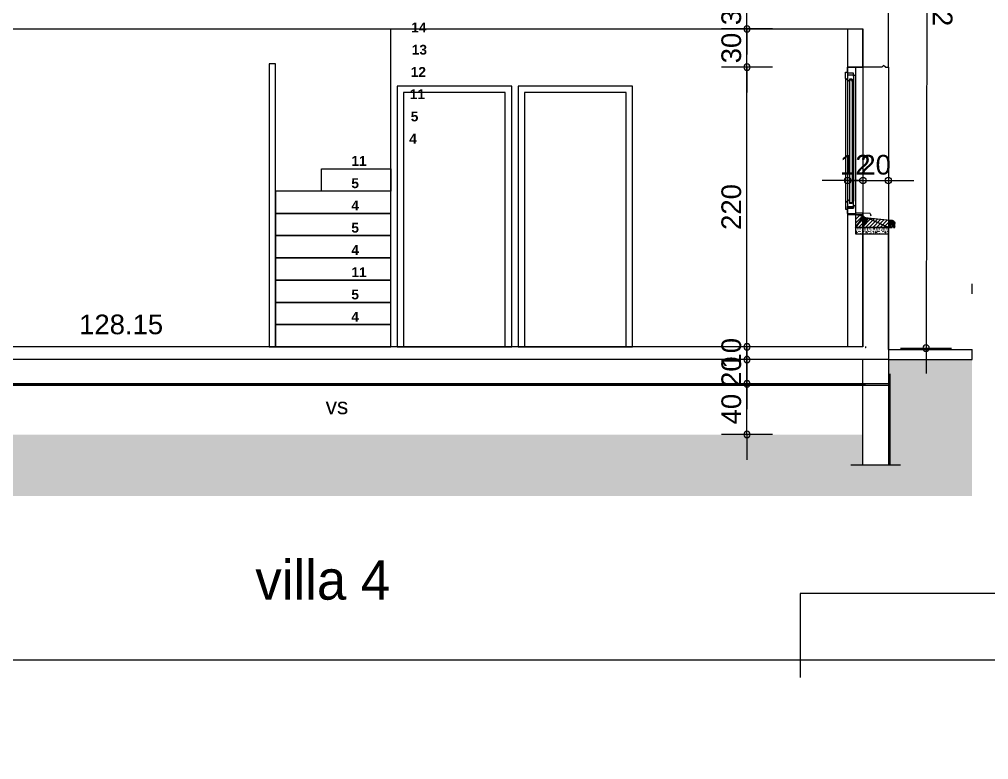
# Model space of a CAD drawing. Header units: metres. Extents: x 1.8 to 61.8, y -55.6 to -11.3.
# Drawn here: x 34.32 to 41.94, y -39.62 to -33.8 of the extents above; entities that cross this region are included whole.
import ezdxf
from ezdxf.enums import TextEntityAlignment as Align
from ezdxf.lldxf.tags import DXFTag

# ---------------------------------------------------------------- set-up
doc = ezdxf.new("R2010")
doc.units = ezdxf.units.M
doc.header["$MEASUREMENT"] = 0
for name, color, linetype in [('Calque commun', 7, 'Continuous'), ('Cotations', 7, 'Continuous'), ('Textes', 7, 'Continuous')]:
    doc.layers.add(name, color=color, linetype=linetype)
doc.styles.add('Arial11', font='arial.ttf', dxfattribs={"height": 0.154626})
doc.styles.add('Arial12', font='arial.ttf', dxfattribs={"height": 0.127566})
doc.styles.add('Arial13', font='arialbd.ttf', dxfattribs={"height": 0.077267})
doc.styles.add('Arial14', font='arial.ttf', dxfattribs={"height": 0.154626})
doc.styles.add('Century Gothic', font='GOTHIC.TTF', dxfattribs={"height": 0.310302})
tags = doc.linetypes.add('HIDDEN', pattern=[0.375, 0.25, -0.125]).pattern_tags.tags
tags[6:7] = [DXFTag(74, 4), DXFTag(75, 0), DXFTag(340, '0'), DXFTag(46, 1.0), DXFTag(50, 0.0), DXFTag(44, 0.0), DXFTag(45, 0.0)]
tags[4:5] = [DXFTag(74, 4), DXFTag(75, 0), DXFTag(340, '0'), DXFTag(46, 1.0), DXFTag(50, 0.0), DXFTag(44, 0.0), DXFTag(45, 0.0)]
tags = doc.linetypes.add('HIDDENX2', pattern=[0.75, 0.5, -0.25]).pattern_tags.tags
tags[6:7] = [DXFTag(74, 4), DXFTag(75, 0), DXFTag(340, '0'), DXFTag(46, 1.0), DXFTag(50, 0.0), DXFTag(44, 0.0), DXFTag(45, 0.0)]
tags[4:5] = [DXFTag(74, 4), DXFTag(75, 0), DXFTag(340, '0'), DXFTag(46, 1.0), DXFTag(50, 0.0), DXFTag(44, 0.0), DXFTag(45, 0.0)]

# ---------------------------------------------------------------- blocks, each defined once
blk = doc.blocks.new('CARTDCE')
at = {"layer": 'Calque commun', "color": 9, "linetype": 'Continuous', "lineweight": 9}
for p, q in [((20.202, 28.93), (-21.798, 28.93)), ((-21.798, 28.93), (-21.798, 27.609))]:
    blk.add_line(p, q, dxfattribs=at)
blk = doc.blocks.new('new121')
at = {"layer": 'Cotations', "color": 14, "linetype": 'Continuous', "lineweight": 9}
blk.add_arc((0, 0), 0.5, 0, 359.9994, dxfattribs=at)
blk = doc.blocks.new('new122')
at = {"layer": 'Cotations', "color": 14, "linetype": 'Continuous', "lineweight": 9}
blk.add_arc((0, 0), 0.5, 0, 359.9994, dxfattribs=at)
blk = doc.blocks.new('DimLine57553')
at = {"layer": 'Cotations', "color": 14, "linetype": 'Continuous', "lineweight": 9}
for p, q in [((40.0393, -33.5783), (40.0393, -33.3783)), ((40.2393, -33.5783), (39.8393, -33.5783)), ((40.0393, -33.8783), (40.0393, -33.5783)), ((40.2393, -33.8783), (39.8393, -33.8783)), ((40.0393, -33.8783), (40.0393, -34.0783))]:
    blk.add_line(p, q, dxfattribs=at)
at = {"layer": 'Cotations', "color": 14, "linetype": 'Continuous', "lineweight": 9, "xscale": 0.05000000074505806, "yscale": 0.05000000074505806, "zscale": 0.05000000074505806}
for name, p, rotation in [('new122', (40.0393, -33.5783), -90.00000000000001), ('new121', (40.0393, -33.8783), 90)]:
    blk.add_blockref(name, p, dxfattribs=dict(at, rotation=rotation))
at = {"layer": 'Cotations', "color": 7, "linetype": 'Continuous', "lineweight": 9, "style": 'Arial11'}
blk.add_text('30', height=0.15463, rotation=90, dxfattribs=at).set_placement((40.0392, -33.7283), align=Align.BOTTOM_CENTER)
blk = doc.blocks.new('new133')
at = {"layer": 'Cotations', "color": 14, "linetype": 'Continuous', "lineweight": 9}
blk.add_arc((0, 0), 0.5, 0, 359.9994, dxfattribs=at)
blk = doc.blocks.new('new134')
at = {"layer": 'Cotations', "color": 14, "linetype": 'Continuous', "lineweight": 9}
blk.add_arc((0, 0), 0.5, 0, 359.9994, dxfattribs=at)
blk = doc.blocks.new('DimLine57592')
at = {"layer": 'Cotations', "color": 14, "linetype": 'Continuous', "lineweight": 9}
for p, q in [((40.0393, -33.8783), (40.0393, -33.6783)), ((40.2393, -33.8783), (39.8393, -33.8783)), ((40.0393, -34.1783), (40.0393, -33.8783)), ((40.2393, -34.1783), (39.8393, -34.1783)), ((40.0393, -34.1783), (40.0393, -34.3783))]:
    blk.add_line(p, q, dxfattribs=at)
at = {"layer": 'Cotations', "color": 14, "linetype": 'Continuous', "lineweight": 9, "xscale": 0.05000000074505806, "yscale": 0.05000000074505806, "zscale": 0.05000000074505806}
for name, p, rotation in [('new134', (40.0393, -33.8783), -90.00000000000001), ('new133', (40.0393, -34.1783), 90)]:
    blk.add_blockref(name, p, dxfattribs=dict(at, rotation=rotation))
at = {"layer": 'Cotations', "color": 7, "linetype": 'Continuous', "lineweight": 9, "style": 'Arial11'}
blk.add_text('30', height=0.15463, rotation=90, dxfattribs=at).set_placement((40.0392, -34.0283), align=Align.BOTTOM_CENTER)
blk = doc.blocks.new('new143')
at = {"layer": 'Cotations', "color": 14, "linetype": 'Continuous', "lineweight": 9}
blk.add_arc((0, 0), 0.5, 0, 359.9994, dxfattribs=at)
blk = doc.blocks.new('new144')
at = {"layer": 'Cotations', "color": 14, "linetype": 'Continuous', "lineweight": 9}
blk.add_arc((0, 0), 0.5, 0, 359.9994, dxfattribs=at)
blk = doc.blocks.new('DimLine57699')
at = {"layer": 'Cotations', "color": 14, "linetype": 'Continuous', "lineweight": 9}
for p, q in [((40.8314, -34.8698), (40.8314, -35.2698)), ((40.9514, -34.8698), (40.9514, -35.2698)), ((40.8314, -35.0698), (40.6314, -35.0698)), ((40.8314, -35.0698), (40.9514, -35.0698)), ((40.9514, -35.0698), (41.1514, -35.0698))]:
    blk.add_line(p, q, dxfattribs=at)
at = {"layer": 'Cotations', "color": 14, "linetype": 'Continuous', "lineweight": 9, "extrusion": (0, 0, -1), "xscale": 0.05000000074505806, "yscale": 0.05000000074505806, "zscale": 0.05000000074505806, "rotation": 180}
blk.add_blockref('new143', (-40.8314, -35.0698), dxfattribs=at)
at = {"layer": 'Cotations', "color": 14, "linetype": 'Continuous', "lineweight": 9, "extrusion": (0, 0, -1), "xscale": 0.05000000074505806, "yscale": 0.05000000074505806, "zscale": 0.05000000074505806}
blk.add_blockref('new144', (-40.9514, -35.0698), dxfattribs=at)
at = {"layer": 'Cotations', "color": 7, "linetype": 'Continuous', "lineweight": 9, "style": 'Arial11'}
blk.add_text('12', height=0.15463, dxfattribs=at).set_placement((40.8914, -35.0697), align=Align.BOTTOM_CENTER)
blk = doc.blocks.new('new145')
at = {"layer": 'Cotations', "color": 14, "linetype": 'Continuous', "lineweight": 9}
blk.add_arc((0, 0), 0.5, 0, 359.9994, dxfattribs=at)
blk = doc.blocks.new('new146')
at = {"layer": 'Cotations', "color": 14, "linetype": 'Continuous', "lineweight": 9}
blk.add_arc((0, 0), 0.5, 0, 359.9994, dxfattribs=at)
blk = doc.blocks.new('DimLine57705')
at = {"layer": 'Cotations', "color": 14, "linetype": 'Continuous', "lineweight": 9}
for p, q in [((40.9514, -34.8698), (40.9514, -35.2698)), ((41.1514, -34.8698), (41.1514, -35.2698)), ((40.9514, -35.0698), (40.7514, -35.0698)), ((40.9514, -35.0698), (41.1514, -35.0698)), ((41.1514, -35.0698), (41.3514, -35.0698))]:
    blk.add_line(p, q, dxfattribs=at)
at = {"layer": 'Cotations', "color": 14, "linetype": 'Continuous', "lineweight": 9, "extrusion": (0, 0, -1), "xscale": 0.05000000074505806, "yscale": 0.05000000074505806, "zscale": 0.05000000074505806, "rotation": 180}
blk.add_blockref('new145', (-40.9514, -35.0698), dxfattribs=at)
at = {"layer": 'Cotations', "color": 14, "linetype": 'Continuous', "lineweight": 9, "extrusion": (0, 0, -1), "xscale": 0.05000000074505806, "yscale": 0.05000000074505806, "zscale": 0.05000000074505806}
blk.add_blockref('new146', (-41.1514, -35.0698), dxfattribs=at)
at = {"layer": 'Cotations', "color": 7, "linetype": 'Continuous', "lineweight": 9, "style": 'Arial11'}
blk.add_text('20', height=0.15463, dxfattribs=at).set_placement((41.0514, -35.0697), align=Align.BOTTOM_CENTER)
blk = doc.blocks.new('new147')
at = {"layer": 'Cotations', "color": 14, "linetype": 'Continuous', "lineweight": 9}
blk.add_arc((0, 0), 0.5, 0, 359.9994, dxfattribs=at)
blk = doc.blocks.new('new148')
at = {"layer": 'Cotations', "color": 14, "linetype": 'Continuous', "lineweight": 9}
blk.add_arc((0, 0), 0.5, 0, 359.9994, dxfattribs=at)
blk = doc.blocks.new('DimLine57719')
at = {"layer": 'Cotations', "color": 14, "linetype": 'Continuous', "lineweight": 9}
for p, q in [((40.0393, -36.3783), (40.0393, -36.1783)), ((40.2393, -36.3783), (39.8393, -36.3783)), ((40.0393, -36.4783), (40.0393, -36.3783)), ((40.2393, -36.4783), (39.8393, -36.4783)), ((40.0393, -36.4783), (40.0393, -36.6783))]:
    blk.add_line(p, q, dxfattribs=at)
at = {"layer": 'Cotations', "color": 14, "linetype": 'Continuous', "lineweight": 9, "xscale": 0.05000000074505806, "yscale": 0.05000000074505806, "zscale": 0.05000000074505806}
for name, p, rotation in [('new148', (40.0393, -36.3783), -90.00000000000001), ('new147', (40.0393, -36.4783), 90)]:
    blk.add_blockref(name, p, dxfattribs=dict(at, rotation=rotation))
at = {"layer": 'Cotations', "color": 7, "linetype": 'Continuous', "lineweight": 9, "style": 'Arial11'}
blk.add_text('10', height=0.15463, rotation=90, dxfattribs=at).set_placement((40.0392, -36.4283), align=Align.BOTTOM_CENTER)
blk = doc.blocks.new('new149')
at = {"layer": 'Cotations', "color": 14, "linetype": 'Continuous', "lineweight": 9}
blk.add_arc((0, 0), 0.5, 0, 359.9994, dxfattribs=at)
blk = doc.blocks.new('new150')
at = {"layer": 'Cotations', "color": 14, "linetype": 'Continuous', "lineweight": 9}
blk.add_arc((0, 0), 0.5, 0, 359.9994, dxfattribs=at)
blk = doc.blocks.new('DimLine57725')
at = {"layer": 'Cotations', "color": 14, "linetype": 'Continuous', "lineweight": 9}
for p, q in [((40.0393, -36.4783), (40.0393, -36.2783)), ((40.2393, -36.4783), (39.8393, -36.4783)), ((40.0393, -36.6683), (40.0393, -36.4783)), ((40.2393, -36.6683), (39.8393, -36.6683)), ((40.0393, -36.6683), (40.0393, -36.8683))]:
    blk.add_line(p, q, dxfattribs=at)
at = {"layer": 'Cotations', "color": 14, "linetype": 'Continuous', "lineweight": 9, "xscale": 0.05000000074505806, "yscale": 0.05000000074505806, "zscale": 0.05000000074505806}
for name, p, rotation in [('new150', (40.0393, -36.4783), -90.00000000000001), ('new149', (40.0393, -36.6683), 90)]:
    blk.add_blockref(name, p, dxfattribs=dict(at, rotation=rotation))
at = {"layer": 'Cotations', "color": 7, "linetype": 'Continuous', "lineweight": 9, "style": 'Arial11'}
blk.add_text('20', height=0.15463, rotation=90, dxfattribs=at).set_placement((40.0392, -36.5733), align=Align.BOTTOM_CENTER)
blk = doc.blocks.new('new151')
at = {"layer": 'Cotations', "color": 14, "linetype": 'Continuous', "lineweight": 9}
blk.add_arc((0, 0), 0.5, 0, 359.9994, dxfattribs=at)
blk = doc.blocks.new('new152')
at = {"layer": 'Cotations', "color": 14, "linetype": 'Continuous', "lineweight": 9}
blk.add_arc((0, 0), 0.5, 0, 359.9994, dxfattribs=at)
blk = doc.blocks.new('DimLine57731')
at = {"layer": 'Cotations', "color": 14, "linetype": 'Continuous', "lineweight": 9}
for p, q in [((40.0393, -36.6683), (40.0393, -36.4683)), ((40.2393, -36.6683), (39.8393, -36.6683)), ((40.0393, -37.0671), (40.0393, -36.6683)), ((40.2393, -37.0671), (39.8393, -37.0671)), ((40.0393, -37.0671), (40.0393, -37.2671))]:
    blk.add_line(p, q, dxfattribs=at)
at = {"layer": 'Cotations', "color": 14, "linetype": 'Continuous', "lineweight": 9, "xscale": 0.05000000074505806, "yscale": 0.05000000074505806, "zscale": 0.05000000074505806}
for name, p, rotation in [('new152', (40.0393, -36.6683), -90.00000000000001), ('new151', (40.0393, -37.0671), 90)]:
    blk.add_blockref(name, p, dxfattribs=dict(at, rotation=rotation))
at = {"layer": 'Cotations', "color": 7, "linetype": 'Continuous', "lineweight": 9, "style": 'Arial11'}
blk.add_text('40', height=0.15463, rotation=90, dxfattribs=at).set_placement((40.0392, -36.8677), align=Align.BOTTOM_CENTER)
blk = doc.blocks.new('new153')
at = {"layer": 'Cotations', "color": 14, "linetype": 'Continuous', "lineweight": 9}
blk.add_arc((0, 0), 0.5, 0, 359.9994, dxfattribs=at)
blk = doc.blocks.new('new154')
at = {"layer": 'Cotations', "color": 14, "linetype": 'Continuous', "lineweight": 9}
blk.add_arc((0, 0), 0.5, 0, 359.9994, dxfattribs=at)
blk = doc.blocks.new('DimLine57744')
at = {"layer": 'Cotations', "color": 14, "linetype": 'Continuous', "lineweight": 9}
for p, q in [((40.0393, -36.3783), (40.0393, -36.1783)), ((40.2393, -36.3783), (39.8393, -36.3783)), ((40.0393, -36.4783), (40.0393, -36.3783)), ((40.2393, -36.4783), (39.8393, -36.4783)), ((40.0393, -36.4783), (40.0393, -36.6783))]:
    blk.add_line(p, q, dxfattribs=at)
at = {"layer": 'Cotations', "color": 14, "linetype": 'Continuous', "lineweight": 9, "xscale": 0.05000000074505806, "yscale": 0.05000000074505806, "zscale": 0.05000000074505806}
for name, p, rotation in [('new154', (40.0393, -36.3783), -90.00000000000001), ('new153', (40.0393, -36.4783), 90)]:
    blk.add_blockref(name, p, dxfattribs=dict(at, rotation=rotation))
at = {"layer": 'Cotations', "color": 7, "linetype": 'Continuous', "lineweight": 9, "style": 'Arial11'}
blk.add_text('10', height=0.15463, rotation=90, dxfattribs=at).set_placement((40.0392, -36.4283), align=Align.BOTTOM_CENTER)
blk = doc.blocks.new('new155')
at = {"layer": 'Cotations', "color": 14, "linetype": 'Continuous', "lineweight": 9}
blk.add_arc((0, 0), 0.5, 0, 359.9994, dxfattribs=at)
blk = doc.blocks.new('new156')
at = {"layer": 'Cotations', "color": 14, "linetype": 'Continuous', "lineweight": 9}
blk.add_arc((0, 0), 0.5, 0, 359.9994, dxfattribs=at)
blk = doc.blocks.new('DimLine57750')
at = {"layer": 'Cotations', "color": 14, "linetype": 'Continuous', "lineweight": 9}
for p, q in [((40.0393, -36.3783), (40.0393, -36.1783)), ((40.2393, -36.3783), (39.8393, -36.3783)), ((40.0393, -36.4783), (40.0393, -36.3783)), ((40.2393, -36.4783), (39.8393, -36.4783)), ((40.0393, -36.4783), (40.0393, -36.6783))]:
    blk.add_line(p, q, dxfattribs=at)
at = {"layer": 'Cotations', "color": 14, "linetype": 'Continuous', "lineweight": 9, "xscale": 0.05000000074505806, "yscale": 0.05000000074505806, "zscale": 0.05000000074505806}
for name, p, rotation in [('new156', (40.0393, -36.3783), -90.00000000000001), ('new155', (40.0393, -36.4783), 90)]:
    blk.add_blockref(name, p, dxfattribs=dict(at, rotation=rotation))
at = {"layer": 'Cotations', "color": 7, "linetype": 'Continuous', "lineweight": 9, "style": 'Arial11'}
blk.add_text('10', height=0.15463, rotation=90, dxfattribs=at).set_placement((40.0392, -36.4283), align=Align.BOTTOM_CENTER)
blk = doc.blocks.new('new161')
at = {"layer": 'Cotations', "color": 14, "linetype": 'Continuous', "lineweight": 9}
blk.add_arc((0, 0), 0.5, 0, 359.9994, dxfattribs=at)
blk = doc.blocks.new('new162')
at = {"layer": 'Cotations', "color": 14, "linetype": 'Continuous', "lineweight": 9}
blk.add_arc((0, 0), 0.5, 0, 359.9994, dxfattribs=at)
blk = doc.blocks.new('DimLine57787')
at = {"layer": 'Cotations', "color": 14, "linetype": 'Continuous', "lineweight": 9}
for p, q in [((40.0393, -34.1783), (40.0393, -33.9783)), ((40.2393, -34.1783), (39.8393, -34.1783)), ((40.0393, -36.3783), (40.0393, -34.1783)), ((40.2393, -36.3783), (39.8393, -36.3783)), ((40.0393, -36.3783), (40.0393, -36.5783))]:
    blk.add_line(p, q, dxfattribs=at)
at = {"layer": 'Cotations', "color": 14, "linetype": 'Continuous', "lineweight": 9, "xscale": 0.05000000074505806, "yscale": 0.05000000074505806, "zscale": 0.05000000074505806}
for name, p, rotation in [('new162', (40.0393, -34.1783), -90.00000000000001), ('new161', (40.0393, -36.3783), 90)]:
    blk.add_blockref(name, p, dxfattribs=dict(at, rotation=rotation))
at = {"layer": 'Cotations', "color": 7, "linetype": 'Continuous', "lineweight": 9, "style": 'Arial11'}
blk.add_text('220', height=0.15463, rotation=90, dxfattribs=at).set_placement((40.0392, -35.2783), align=Align.BOTTOM_CENTER)
blk = doc.blocks.new('new175')
at = {"layer": 'Cotations', "color": 14, "linetype": 'Continuous', "lineweight": 9}
blk.add_arc((0, 0), 0.5, 0, 359.9994, dxfattribs=at)
blk = doc.blocks.new('new176')
at = {"layer": 'Cotations', "color": 14, "linetype": 'Continuous', "lineweight": 9}
blk.add_arc((0, 0), 0.5, 0, 359.9994, dxfattribs=at)
blk = doc.blocks.new('DimLine57855')
at = {"layer": 'Cotations', "color": 14, "linetype": 'Continuous', "lineweight": 9}
for p, q in [((41.4613, -30.9645), (41.4618, -30.7645)), ((41.2613, -30.9645), (41.6613, -30.9645)), ((41.4613, -30.9645), (41.4482, -36.3883)), ((41.2482, -36.3883), (41.6482, -36.3883)), ((41.4482, -36.3883), (41.4478, -36.5883))]:
    blk.add_line(p, q, dxfattribs=at)
at = {"layer": 'Cotations', "color": 14, "linetype": 'Continuous', "lineweight": 9, "xscale": 0.05000000145180782, "yscale": 0.05000000145180782, "zscale": 0.05000000074505806}
for name, p, rotation in [('new175', (41.4613, -30.9645), -90.13845825380338), ('new176', (41.4482, -36.3883), 89.86154174619664)]:
    blk.add_blockref(name, p, dxfattribs=dict(at, rotation=rotation))
at = {"layer": 'Cotations', "color": 7, "linetype": 'Continuous', "lineweight": 9, "style": 'Arial11'}
blk.add_text('542', height=0.15463, rotation=269.86154, dxfattribs=at).set_placement((41.4548, -33.6764), align=Align.BOTTOM_CENTER)
blk = doc.blocks.new('hatch23')
at = {"layer": 'Calque commun', "color": 7, "linetype": 'Continuous', "lineweight": 9}
for p, q in [((40.9032, -35.3383), (40.8929, -35.3486)), ((40.9314, -35.3383), (40.8929, -35.3769)), ((40.9515, -35.3466), (40.8929, -35.4052)), ((40.9659, -35.3605), (40.8929, -35.4335)), ((40.9875, -35.3671), (40.9163, -35.4383)), ((41.0135, -35.3694), (40.9446, -35.4383)), ((41.0392, -35.3719), (40.9729, -35.4383)), ((41.065, -35.3745), (41.0012, -35.4383)), ((41.0907, -35.3771), (41.0294, -35.4383)), ((41.1164, -35.3796), (41.0577, -35.4383)), ((41.1421, -35.3822), (41.086, -35.4383)), ((41.1679, -35.3847), (41.1143, -35.4383)), ((41.1918, -35.389), (41.1426, -35.4383)), ((41.2029, -35.4063), (41.1709, -35.4383)), ((41.2029, -35.4346), (41.1991, -35.4383))]:
    blk.add_line(p, q, dxfattribs=at)
at = {"layer": 'Calque commun', "color": 7, "linetype": 'Continuous', "lineweight": 18}
mesh = blk.add_polyface(dxfattribs=at)
corners = [(41.1664, -35.4383), (41.1822, -35.4327), (41.1833, -35.4318), (41.1915, -35.4327), (41.2029, -35.4383), (41.2029, -35.4054), (41.1847, -35.4311), (41.191, -35.3885), (41.1871, -35.3868), (41.2018, -35.4013), (41.1861, -35.4307), (41.2024, -35.4033), (41.1876, -35.4307), (41.1807, -35.4368), (41.1808, -35.4353), (41.1851, -35.3862), (41.1808, -35.3855), (41.201, -35.3993), (41.2, -35.3974), (41.189, -35.4311), (41.1904, -35.4318), (41.1923, -35.434), (41.1928, -35.4354), (40.8929, -35.3383), (40.8929, -35.4383), (40.9549, -35.3511), (40.9602, -35.3564), (40.9574, -35.3539), (40.9514, -35.4383), (41.1808, -35.4383), (40.9632, -35.3587), (41.1928, -35.3896), (40.9768, -35.3653), (40.9732, -35.3641), (40.9504, -35.3451), (40.9486, -35.3417), (41.1664, -35.3846), (41.183, -35.3857), (40.9841, -35.3669), (40.9804, -35.3662), (41.1945, -35.3909), (41.1976, -35.3939), (41.1961, -35.3923), (40.9471, -35.3383), (41.1814, -35.434), (41.193, -35.4368), (41.1928, -35.4383), (41.1514, -35.4383), (41.1989, -35.3956), (40.9664, -35.3608), (40.9917, -35.3672), (40.9879, -35.3672), (40.9697, -35.3626), (41.1891, -35.3875), (40.9525, -35.3482)]
mesh.append_faces([[corners[k] for k in face] for face in [(40, 41, 42)]], dxfattribs={"vtx0": -1, "color": 7})
mesh.append_faces([[corners[k] for k in face] for face in [(9, 10, 11), (3, 5, 20), (15, 6, 8), (0, 36, 47), (48, 10, 18), (47, 50, 28)]], dxfattribs={"vtx0": -1, "vtx1": -1, "color": 7})
mesh.append_faces([[corners[k] for k in face] for face in [(6, 7, 8), (15, 16, 6), (0, 2, 36), (9, 18, 10), (40, 10, 41)]], dxfattribs={"vtx0": -1, "vtx1": -1, "vtx2": -1, "color": 7})
mesh.append_faces([[corners[k] for k in face] for face in [(0, 1, 2), (3, 4, 5), (0, 13, 14), (16, 2, 6), (4, 21, 22), (31, 6, 10), (0, 44, 1), (0, 14, 44), (24, 27, 25), (47, 36, 50), (28, 52, 49), (23, 25, 54)]], dxfattribs={"vtx0": -1, "vtx2": -1, "color": 7})
mesh.append_faces([[corners[k] for k in face] for face in [(29, 13, 0)]], dxfattribs={"vtx1": -1, "color": 7})
mesh.append_faces([[corners[k] for k in face] for face in [(10, 12, 5), (19, 20, 5), (5, 11, 10), (23, 24, 25), (26, 27, 28), (30, 26, 28), (32, 33, 28), (34, 35, 23), (38, 39, 28), (16, 36, 2), (39, 32, 28), (49, 30, 28), (40, 31, 10), (50, 51, 28), (48, 41, 10), (24, 28, 27), (22, 45, 4), (31, 7, 6), (33, 52, 28), (3, 21, 4), (51, 38, 28), (12, 19, 5), (54, 34, 23)]], dxfattribs={"vtx1": -1, "vtx2": -1, "color": 7})
mesh.append_faces([[corners[k] for k in face] for face in [(9, 17, 18), (15, 37, 16), (35, 43, 23), (45, 46, 4), (7, 53, 8)]], dxfattribs={"vtx2": -1, "color": 7})
blk = doc.blocks.new('Block58757')
at = {"layer": 'Calque commun', "color": 7, "linetype": 'Continuous', "lineweight": 9}
for p, q in [((40.8938, -35.4492), (40.8929, -35.4492)), ((40.8947, -35.4508), (40.8938, -35.4492)), ((40.8938, -35.4524), (40.8947, -35.4508)), ((40.9016, -35.4414), (40.9022, -35.4408)), ((40.9022, -35.4421), (40.9016, -35.4414)), ((40.9022, -35.4408), (40.9029, -35.4414)), ((40.9029, -35.4414), (40.9022, -35.4421)), ((40.911, -35.4508), (40.9116, -35.4502)), ((40.9116, -35.4514), (40.911, -35.4508)), ((40.9116, -35.4502), (40.9122, -35.4508)), ((40.9122, -35.4508), (40.9116, -35.4514)), ((40.9204, -35.4414), (40.921, -35.4408)), ((40.921, -35.4421), (40.9204, -35.4414)), ((40.921, -35.4408), (40.9216, -35.4414)), ((40.9216, -35.4414), (40.921, -35.4421)), ((40.9297, -35.4508), (40.9304, -35.4502)), ((40.9304, -35.4514), (40.9297, -35.4508)), ((40.9304, -35.4502), (40.931, -35.4508)), ((40.931, -35.4508), (40.9304, -35.4514)), ((40.9391, -35.4414), (40.9397, -35.4408)), ((40.9397, -35.4421), (40.9391, -35.4414)), ((40.9397, -35.4408), (40.9404, -35.4414)), ((40.9404, -35.4414), (40.9397, -35.4421)), ((40.9472, -35.4414), (40.9482, -35.4398)), ((40.9482, -35.4431), (40.9472, -35.4414)), ((40.9482, -35.4398), (40.95, -35.4398)), ((40.95, -35.4431), (40.9482, -35.4431)), ((40.95, -35.4398), (40.951, -35.4414)), ((40.951, -35.4414), (40.95, -35.4431)), ((40.9579, -35.4508), (40.9585, -35.4502)), ((40.9585, -35.4514), (40.9579, -35.4508)), ((40.9585, -35.4502), (40.9591, -35.4508)), ((40.9591, -35.4508), (40.9585, -35.4514)), ((40.966, -35.4508), (40.9669, -35.4492)), ((40.9669, -35.4524), (40.966, -35.4508)), ((40.9669, -35.4492), (40.9679, -35.4492)), ((40.9688, -35.4492), (40.9679, -35.4492)), ((40.9697, -35.4508), (40.9688, -35.4492)), ((40.9688, -35.4524), (40.9697, -35.4508)), ((40.9766, -35.4414), (40.9772, -35.4408)), ((40.9772, -35.4421), (40.9766, -35.4414)), ((40.9772, -35.4408), (40.9779, -35.4414)), ((40.9779, -35.4414), (40.9772, -35.4421)), ((40.986, -35.4508), (40.9866, -35.4502)), ((40.9866, -35.4514), (40.986, -35.4508)), ((40.9866, -35.4502), (40.9872, -35.4508)), ((40.9872, -35.4508), (40.9866, -35.4514)), ((40.9954, -35.4414), (40.996, -35.4408)), ((40.996, -35.4421), (40.9954, -35.4414)), ((40.996, -35.4408), (40.9966, -35.4414)), ((40.9966, -35.4414), (40.996, -35.4421)), ((41.0047, -35.4508), (41.0054, -35.4502)), ((41.0054, -35.4514), (41.0047, -35.4508)), ((41.0054, -35.4502), (41.006, -35.4508)), ((41.006, -35.4508), (41.0054, -35.4514)), ((41.0141, -35.4414), (41.0147, -35.4408)), ((41.0147, -35.4421), (41.0141, -35.4414)), ((41.0147, -35.4408), (41.0154, -35.4414)), ((41.0154, -35.4414), (41.0147, -35.4421)), ((41.0222, -35.4414), (41.0232, -35.4398)), ((41.0232, -35.4431), (41.0222, -35.4414)), ((41.0232, -35.4398), (41.025, -35.4398)), ((41.025, -35.4431), (41.0232, -35.4431)), ((41.025, -35.4398), (41.026, -35.4414)), ((41.026, -35.4414), (41.025, -35.4431)), ((41.0329, -35.4508), (41.0335, -35.4502)), ((41.0335, -35.4514), (41.0329, -35.4508)), ((41.0335, -35.4502), (41.0341, -35.4508)), ((41.0341, -35.4508), (41.0335, -35.4514)), ((41.041, -35.4508), (41.0419, -35.4492)), ((41.0419, -35.4524), (41.041, -35.4508)), ((41.0419, -35.4492), (41.0429, -35.4492)), ((41.0438, -35.4492), (41.0429, -35.4492)), ((41.0447, -35.4508), (41.0438, -35.4492)), ((41.0438, -35.4524), (41.0447, -35.4508)), ((41.0516, -35.4414), (41.0522, -35.4408)), ((41.0522, -35.4421), (41.0516, -35.4414)), ((41.0522, -35.4408), (41.0529, -35.4414)), ((41.0529, -35.4414), (41.0522, -35.4421)), ((41.061, -35.4508), (41.0616, -35.4502)), ((41.0616, -35.4514), (41.061, -35.4508)), ((41.0616, -35.4502), (41.0622, -35.4508)), ((41.0622, -35.4508), (41.0616, -35.4514)), ((41.0704, -35.4414), (41.071, -35.4408)), ((41.071, -35.4421), (41.0704, -35.4414)), ((41.071, -35.4408), (41.0716, -35.4414)), ((41.0716, -35.4414), (41.071, -35.4421)), ((41.0797, -35.4508), (41.0804, -35.4502)), ((41.0804, -35.4514), (41.0797, -35.4508)), ((41.0804, -35.4502), (41.081, -35.4508)), ((41.081, -35.4508), (41.0804, -35.4514)), ((41.0891, -35.4414), (41.0897, -35.4408)), ((41.0897, -35.4421), (41.0891, -35.4414)), ((41.0897, -35.4408), (41.0904, -35.4414)), ((41.0904, -35.4414), (41.0897, -35.4421)), ((41.0972, -35.4414), (41.0982, -35.4398)), ((41.0982, -35.4431), (41.0972, -35.4414)), ((41.0982, -35.4398), (41.1, -35.4398)), ((41.1, -35.4431), (41.0982, -35.4431)), ((41.1, -35.4398), (41.101, -35.4414)), ((41.101, -35.4414), (41.1, -35.4431)), ((41.1079, -35.4508), (41.1085, -35.4502)), ((41.1085, -35.4514), (41.1079, -35.4508)), ((41.1085, -35.4502), (41.1091, -35.4508)), ((41.1091, -35.4508), (41.1085, -35.4514)), ((41.116, -35.4508), (41.1169, -35.4492)), ((41.1169, -35.4524), (41.116, -35.4508)), ((41.1169, -35.4492), (41.1179, -35.4492)), ((41.1188, -35.4492), (41.1179, -35.4492)), ((41.1197, -35.4508), (41.1188, -35.4492)), ((41.1188, -35.4524), (41.1197, -35.4508)), ((41.1266, -35.4414), (41.1272, -35.4408)), ((41.1272, -35.4421), (41.1266, -35.4414)), ((41.1272, -35.4408), (41.1279, -35.4414)), ((41.1279, -35.4414), (41.1272, -35.4421)), ((41.136, -35.4508), (41.1366, -35.4502)), ((41.1366, -35.4514), (41.136, -35.4508)), ((41.1366, -35.4502), (41.1372, -35.4508)), ((41.1372, -35.4508), (41.1366, -35.4514)), ((41.1454, -35.4414), (41.146, -35.4408)), ((41.146, -35.4421), (41.1454, -35.4414)), ((41.146, -35.4408), (41.1466, -35.4414)), ((41.1466, -35.4414), (41.146, -35.4421)), ((40.8929, -35.4524), (40.8938, -35.4524)), ((40.8935, -35.4602), (40.8929, -35.4596)), ((40.8929, -35.4608), (40.8935, -35.4602)), ((40.9004, -35.4789), (40.9013, -35.4773)), ((40.9013, -35.4805), (40.9004, -35.4789)), ((40.9013, -35.4773), (40.9032, -35.4773)), ((40.9032, -35.4805), (40.9013, -35.4805)), ((40.9016, -35.4696), (40.9022, -35.4689)), ((40.9022, -35.4702), (40.9016, -35.4696)), ((40.9022, -35.4689), (40.9029, -35.4696)), ((40.9029, -35.4696), (40.9022, -35.4702)), ((40.9032, -35.4773), (40.9041, -35.4789)), ((40.9041, -35.4789), (40.9032, -35.4805)), ((40.911, -35.4602), (40.9116, -35.4596)), ((40.9116, -35.4608), (40.911, -35.4602)), ((40.911, -35.4789), (40.9116, -35.4783)), ((40.9116, -35.4795), (40.911, -35.4789)), ((40.911, -35.4883), (40.9116, -35.4877)), ((40.9116, -35.4596), (40.9122, -35.4602)), ((40.9122, -35.4602), (40.9116, -35.4608)), ((40.9116, -35.4783), (40.9122, -35.4789)), ((40.9122, -35.4789), (40.9116, -35.4795)), ((40.9116, -35.4877), (40.9122, -35.4883)), ((40.9191, -35.4696), (40.92, -35.4679)), ((40.92, -35.4712), (40.9191, -35.4696)), ((40.92, -35.4679), (40.9219, -35.4679)), ((40.9219, -35.4712), (40.92, -35.4712)), ((40.9219, -35.4679), (40.9229, -35.4696)), ((40.9229, -35.4696), (40.9219, -35.4712)), ((40.9285, -35.4883), (40.9294, -35.4867)), ((40.9294, -35.4867), (40.9313, -35.4867)), ((40.9297, -35.4696), (40.9304, -35.4689)), ((40.9304, -35.4702), (40.9297, -35.4696)), ((40.9304, -35.4689), (40.931, -35.4696)), ((40.931, -35.4696), (40.9304, -35.4702)), ((40.9313, -35.4867), (40.9322, -35.4883)), ((40.9391, -35.4602), (40.9397, -35.4596)), ((40.9397, -35.4608), (40.9391, -35.4602)), ((40.9391, -35.4789), (40.9397, -35.4783)), ((40.9397, -35.4795), (40.9391, -35.4789)), ((40.9397, -35.4596), (40.9404, -35.4602)), ((40.9404, -35.4602), (40.9397, -35.4608)), ((40.9397, -35.4783), (40.9404, -35.4789)), ((40.9404, -35.4789), (40.9397, -35.4795)), ((40.9485, -35.4602), (40.9491, -35.4596)), ((40.9491, -35.4608), (40.9485, -35.4602)), ((40.9491, -35.4596), (40.9497, -35.4602)), ((40.9497, -35.4602), (40.9491, -35.4608)), ((40.9566, -35.4696), (40.9575, -35.4679)), ((40.9575, -35.4712), (40.9566, -35.4696)), ((40.9575, -35.4679), (40.9594, -35.4679)), ((40.9594, -35.4712), (40.9575, -35.4712)), ((40.9579, -35.4789), (40.9585, -35.4783)), ((40.9585, -35.4795), (40.9579, -35.4789)), ((40.9585, -35.4783), (40.9591, -35.4789)), ((40.9591, -35.4789), (40.9585, -35.4795)), ((40.9594, -35.4679), (40.9604, -35.4696)), ((40.9604, -35.4696), (40.9594, -35.4712)), ((40.9679, -35.4524), (40.9669, -35.4524)), ((40.9672, -35.4602), (40.9679, -35.4596)), ((40.9679, -35.4608), (40.9672, -35.4602)), ((40.9679, -35.4524), (40.9688, -35.4524)), ((40.9685, -35.4602), (40.9679, -35.4596)), ((40.9679, -35.4608), (40.9685, -35.4602)), ((40.9754, -35.4789), (40.9763, -35.4773)), ((40.9763, -35.4805), (40.9754, -35.4789)), ((40.9763, -35.4773), (40.9782, -35.4773)), ((40.9782, -35.4805), (40.9763, -35.4805)), ((40.9766, -35.4696), (40.9772, -35.4689)), ((40.9772, -35.4702), (40.9766, -35.4696)), ((40.9772, -35.4689), (40.9779, -35.4696)), ((40.9779, -35.4696), (40.9772, -35.4702)), ((40.9782, -35.4773), (40.9791, -35.4789)), ((40.9791, -35.4789), (40.9782, -35.4805)), ((40.986, -35.4602), (40.9866, -35.4596)), ((40.9866, -35.4608), (40.986, -35.4602)), ((40.986, -35.4789), (40.9866, -35.4783)), ((40.9866, -35.4795), (40.986, -35.4789)), ((40.986, -35.4883), (40.9866, -35.4877)), ((40.9866, -35.4596), (40.9872, -35.4602)), ((40.9872, -35.4602), (40.9866, -35.4608)), ((40.9866, -35.4783), (40.9872, -35.4789)), ((40.9872, -35.4789), (40.9866, -35.4795)), ((40.9866, -35.4877), (40.9872, -35.4883)), ((40.9941, -35.4696), (40.995, -35.4679)), ((40.995, -35.4712), (40.9941, -35.4696)), ((40.995, -35.4679), (40.9969, -35.4679)), ((40.9969, -35.4712), (40.995, -35.4712)), ((40.9969, -35.4679), (40.9979, -35.4696)), ((40.9979, -35.4696), (40.9969, -35.4712)), ((41.0035, -35.4883), (41.0044, -35.4867)), ((41.0044, -35.4867), (41.0063, -35.4867)), ((41.0047, -35.4696), (41.0054, -35.4689)), ((41.0054, -35.4702), (41.0047, -35.4696)), ((41.0054, -35.4689), (41.006, -35.4696)), ((41.006, -35.4696), (41.0054, -35.4702)), ((41.0063, -35.4867), (41.0072, -35.4883)), ((41.0141, -35.4602), (41.0147, -35.4596)), ((41.0147, -35.4608), (41.0141, -35.4602)), ((41.0141, -35.4789), (41.0147, -35.4783)), ((41.0147, -35.4795), (41.0141, -35.4789)), ((41.0147, -35.4596), (41.0154, -35.4602)), ((41.0154, -35.4602), (41.0147, -35.4608)), ((41.0147, -35.4783), (41.0154, -35.4789)), ((41.0154, -35.4789), (41.0147, -35.4795)), ((41.0235, -35.4602), (41.0241, -35.4596)), ((41.0241, -35.4608), (41.0235, -35.4602)), ((41.0241, -35.4596), (41.0247, -35.4602)), ((41.0247, -35.4602), (41.0241, -35.4608)), ((41.0316, -35.4696), (41.0325, -35.4679)), ((41.0325, -35.4712), (41.0316, -35.4696)), ((41.0325, -35.4679), (41.0344, -35.4679)), ((41.0344, -35.4712), (41.0325, -35.4712)), ((41.0329, -35.4789), (41.0335, -35.4783)), ((41.0335, -35.4795), (41.0329, -35.4789)), ((41.0335, -35.4783), (41.0341, -35.4789)), ((41.0341, -35.4789), (41.0335, -35.4795)), ((41.0344, -35.4679), (41.0354, -35.4696)), ((41.0354, -35.4696), (41.0344, -35.4712)), ((41.0429, -35.4524), (41.0419, -35.4524)), ((41.0422, -35.4602), (41.0429, -35.4596)), ((41.0429, -35.4608), (41.0422, -35.4602)), ((41.0429, -35.4524), (41.0438, -35.4524)), ((41.0435, -35.4602), (41.0429, -35.4596)), ((41.0429, -35.4608), (41.0435, -35.4602)), ((41.0504, -35.4789), (41.0513, -35.4773)), ((41.0513, -35.4805), (41.0504, -35.4789)), ((41.0513, -35.4773), (41.0532, -35.4773)), ((41.0532, -35.4805), (41.0513, -35.4805)), ((41.0516, -35.4696), (41.0522, -35.4689)), ((41.0522, -35.4702), (41.0516, -35.4696)), ((41.0522, -35.4689), (41.0529, -35.4696)), ((41.0529, -35.4696), (41.0522, -35.4702)), ((41.0532, -35.4773), (41.0541, -35.4789)), ((41.0541, -35.4789), (41.0532, -35.4805)), ((41.061, -35.4602), (41.0616, -35.4596)), ((41.0616, -35.4608), (41.061, -35.4602)), ((41.061, -35.4789), (41.0616, -35.4783)), ((41.0616, -35.4795), (41.061, -35.4789)), ((41.061, -35.4883), (41.0616, -35.4877)), ((41.0616, -35.4596), (41.0622, -35.4602)), ((41.0622, -35.4602), (41.0616, -35.4608)), ((41.0616, -35.4783), (41.0622, -35.4789)), ((41.0622, -35.4789), (41.0616, -35.4795)), ((41.0616, -35.4877), (41.0622, -35.4883)), ((41.0691, -35.4696), (41.07, -35.4679)), ((41.07, -35.4712), (41.0691, -35.4696)), ((41.07, -35.4679), (41.0719, -35.4679)), ((41.0719, -35.4712), (41.07, -35.4712)), ((41.0719, -35.4679), (41.0729, -35.4696)), ((41.0729, -35.4696), (41.0719, -35.4712)), ((41.0785, -35.4883), (41.0794, -35.4867)), ((41.0794, -35.4867), (41.0813, -35.4867)), ((41.0797, -35.4696), (41.0804, -35.4689)), ((41.0804, -35.4702), (41.0797, -35.4696)), ((41.0804, -35.4689), (41.081, -35.4696)), ((41.081, -35.4696), (41.0804, -35.4702)), ((41.0813, -35.4867), (41.0822, -35.4883)), ((41.0891, -35.4602), (41.0897, -35.4596)), ((41.0897, -35.4608), (41.0891, -35.4602)), ((41.0891, -35.4789), (41.0897, -35.4783)), ((41.0897, -35.4795), (41.0891, -35.4789)), ((41.0897, -35.4596), (41.0904, -35.4602)), ((41.0904, -35.4602), (41.0897, -35.4608)), ((41.0897, -35.4783), (41.0904, -35.4789)), ((41.0904, -35.4789), (41.0897, -35.4795)), ((41.0985, -35.4602), (41.0991, -35.4596)), ((41.0991, -35.4608), (41.0985, -35.4602)), ((41.0991, -35.4596), (41.0997, -35.4602)), ((41.0997, -35.4602), (41.0991, -35.4608)), ((41.1066, -35.4696), (41.1075, -35.4679)), ((41.1075, -35.4712), (41.1066, -35.4696)), ((41.1075, -35.4679), (41.1094, -35.4679)), ((41.1094, -35.4712), (41.1075, -35.4712)), ((41.1079, -35.4789), (41.1085, -35.4783)), ((41.1085, -35.4795), (41.1079, -35.4789)), ((41.1085, -35.4783), (41.1091, -35.4789)), ((41.1091, -35.4789), (41.1085, -35.4795)), ((41.1094, -35.4679), (41.1104, -35.4696)), ((41.1104, -35.4696), (41.1094, -35.4712)), ((41.1179, -35.4524), (41.1169, -35.4524)), ((41.1172, -35.4602), (41.1179, -35.4596)), ((41.1179, -35.4608), (41.1172, -35.4602)), ((41.1179, -35.4524), (41.1188, -35.4524)), ((41.1185, -35.4602), (41.1179, -35.4596)), ((41.1179, -35.4608), (41.1185, -35.4602)), ((41.1254, -35.4789), (41.1263, -35.4773)), ((41.1263, -35.4805), (41.1254, -35.4789)), ((41.1263, -35.4773), (41.1282, -35.4773)), ((41.1282, -35.4805), (41.1263, -35.4805)), ((41.1266, -35.4696), (41.1272, -35.4689)), ((41.1272, -35.4702), (41.1266, -35.4696)), ((41.1272, -35.4689), (41.1279, -35.4696)), ((41.1279, -35.4696), (41.1272, -35.4702)), ((41.1282, -35.4773), (41.1291, -35.4789)), ((41.1291, -35.4789), (41.1282, -35.4805)), ((41.136, -35.4602), (41.1366, -35.4596)), ((41.1366, -35.4608), (41.136, -35.4602)), ((41.136, -35.4789), (41.1366, -35.4783)), ((41.1366, -35.4795), (41.136, -35.4789)), ((41.136, -35.4883), (41.1366, -35.4877)), ((41.1366, -35.4596), (41.1372, -35.4602)), ((41.1372, -35.4602), (41.1366, -35.4608)), ((41.1366, -35.4783), (41.1372, -35.4789)), ((41.1372, -35.4789), (41.1366, -35.4795)), ((41.1366, -35.4877), (41.1372, -35.4883)), ((41.1441, -35.4696), (41.145, -35.4679)), ((41.145, -35.4712), (41.1441, -35.4696)), ((41.145, -35.4679), (41.1469, -35.4679)), ((41.1469, -35.4712), (41.145, -35.4712)), ((41.1469, -35.4679), (41.1479, -35.4696)), ((41.1479, -35.4696), (41.1469, -35.4712))]:
    blk.add_line(p, q, dxfattribs=at)
blk = doc.blocks.new('pattern3')
at = {"layer": 'Calque commun', "color": 0, "linetype": 'ByBlock', "lineweight": -2}
blk.add_blockref('Block58757', (0, 0), dxfattribs=at)
at = {"layer": 'Calque commun', "color": 7, "linetype": 'Continuous', "lineweight": 18}
mesh = blk.add_polyface(dxfattribs=at)
corners = [(40.8929, -35.4383), (40.8929, -35.4883), (41.1514, -35.4883), (41.1514, -35.4383)]
mesh.append_faces([[corners[k] for k in face] for face in [(0, 1, 2, 3)]], dxfattribs={"color": 7})

msp = doc.modelspace()

# ---------------------------------------------------------------- hatches: boundary and pattern name
at = {"layer": 'Calque commun', "linetype": 'Continuous', "lineweight": 18}
msp.add_hatch(color=9, dxfattribs=at).paths.add_polyline_path([(41.8099, -37.5506), (41.8099, -36.4783), (41.1514, -36.4783), (41.1514, -37.0833), (41.1514, -37.3073), (40.9514, -37.3073), (40.9514, -37.0683), (32.3497, -37.0683), (32.3497, -37.3073), (32.1497, -37.3073), (32.1497, -36.6283), (31.4709, -36.6283), (31.4709, -37.5506)])

# ---------------------------------------------------------------- linework, layer by layer
at = {"layer": 'Calque commun', "color": 7, "linetype": 'Continuous', "lineweight": 18}
for p, q in [((41.1514, -34.1783), (41.1514, -33.5366)), ((32.3497, -33.8783), (40.9514, -33.8783)), ((34.8359, -33.8783), (40.4811, -33.8783)), ((40.8314, -33.8783), (40.8314, -34.1783)), ((40.9514, -34.1783), (40.9514, -33.8783)), ((40.9548, -34.1783), (40.8314, -34.1783)), ((41.0996, -34.1783), (40.9514, -34.1783)), ((41.1146, -34.1669), (41.0996, -34.1783)), ((41.1296, -34.1783), (41.1146, -34.1669)), ((41.1296, -34.1783), (41.1514, -34.1783)), ((40.8314, -35.3283), (40.8929, -35.3283)), ((40.8314, -35.3283), (40.8314, -36.3783)), ((40.9514, -36.3783), (40.9514, -35.4883)), ((41.1514, -36.3983), (41.1514, -35.4883)), ((41.8099, -35.9618), (41.8099, -35.8818)), ((40.9514, -36.3783), (32.4697, -36.3783)), ((41.1514, -36.3983), (41.8099, -36.3983)), ((41.1514, -36.4102), (41.1514, -36.4783)), ((41.8099, -36.4783), (41.8099, -36.3983)), ((41.1514, -36.4783), (32.1497, -36.4783)), ((40.9514, -36.6683), (40.9514, -36.4783)), ((41.1514, -36.4783), (41.1514, -37.3073)), ((40.9514, -36.6683), (32.1497, -36.6683)), ((41.1514, -36.6683), (40.8513, -36.6683)), ((40.9514, -37.3073), (40.9514, -36.6683)), ((40.9514, -36.6785), (41.1514, -36.6785))]:
    msp.add_line(p, q, dxfattribs=at)
at = {"layer": 'Calque commun', "color": 3, "linetype": 'ByBlock', "lineweight": -2}
for p, q in [((40.9514, -34.1783), (40.9514, -33.8783)), ((40.9514, -36.3783), (40.9514, -35.3233)), ((32.3691, -36.6792), (40.9708, -36.6792))]:
    msp.add_line(p, q, dxfattribs=at)
at = {"layer": 'Calque commun', "color": 7, "linetype": 'Continuous', "lineweight": 9}
for p, q in [((40.8148, -34.2178), (40.8314, -34.2178)), ((40.8148, -34.2678), (40.8148, -34.2178)), ((40.8314, -34.1783), (40.9514, -34.1783)), ((40.8314, -34.1783), (40.9514, -34.1783)), ((40.9548, -34.1783), (40.8314, -34.1783)), ((40.8314, -34.2248), (40.8314, -34.1783)), ((40.8314, -34.2178), (40.8314, -34.2398)), ((40.8779, -34.2248), (40.8314, -34.2248)), ((40.8779, -34.2398), (40.8779, -34.2248)), ((40.8929, -34.1783), (40.8929, -35.3383)), ((40.8929, -34.2248), (40.8929, -34.2398)), ((40.9514, -34.1783), (40.9514, -35.3254)), ((41.1146, -34.1669), (41.1146, -34.1669)), ((41.1514, -34.1783), (41.1514, -36.4102)), ((41.1514, -34.1783), (41.1514, -35.3831)), ((40.8456, -34.2921), (40.8148, -34.2678)), ((40.8148, -34.2678), (40.8148, -35.2453)), ((40.8314, -34.2398), (40.8779, -34.2398)), ((40.8656, -34.2725), (40.8456, -34.2725)), ((40.8456, -34.2725), (40.8456, -34.2921)), ((40.8456, -34.2725), (40.8456, -35.2506)), ((40.8656, -34.2805), (40.8456, -34.2805)), ((40.8656, -34.2805), (40.8656, -34.2725)), ((40.8656, -34.2725), (40.8656, -35.2506)), ((40.8779, -34.2805), (40.8656, -34.2921)), ((40.8656, -34.2921), (40.8656, -34.2805)), ((40.8929, -34.2398), (40.8779, -34.2498)), ((40.8779, -34.2498), (40.8779, -34.2398)), ((40.8779, -34.2398), (40.8779, -34.2805)), ((40.8779, -34.2805), (40.8779, -35.2325)), ((40.8456, -35.2209), (40.8148, -35.2453)), ((40.8779, -35.2325), (40.8656, -35.221)), ((40.8148, -35.2453), (40.8148, -35.2953)), ((40.8148, -35.2953), (40.8314, -35.2953)), ((40.8314, -35.3283), (40.8314, -35.2733)), ((40.8314, -35.2733), (40.8779, -35.2733)), ((40.8314, -35.2883), (40.8779, -35.2883)), ((40.8779, -35.2883), (40.8314, -35.2883)), ((40.8656, -35.2446), (40.8456, -35.2446)), ((40.8656, -35.2506), (40.8456, -35.2506)), ((40.8779, -35.2733), (40.8779, -35.2325)), ((40.8779, -35.2883), (40.8779, -35.2605)), ((40.8929, -35.2733), (40.8779, -35.2633)), ((40.8779, -35.2733), (40.8779, -35.2883)), ((40.8329, -35.3383), (40.9514, -35.3383)), ((40.8329, -35.3383), (40.9514, -35.3383)), ((41.0091, -35.3283), (40.8929, -35.3233)), ((40.9514, -35.3383), (40.9471, -35.3383)), ((40.9514, -35.3383), (40.9514, -35.3383)), ((41.0091, -35.3283), (41.0141, -35.3477)), ((41.1664, -35.4383), (41.1514, -35.4383)), ((40.9742, -36.3865), (40.9722, -36.3865)), ((41.1514, -36.4783), (41.8105, -36.4783))]:
    msp.add_line(p, q, dxfattribs=at)
at = {"layer": 'Calque commun', "color": 13, "linetype": 'Continuous', "lineweight": 9}
msp.add_line((40.9742, -36.3865), (40.9742, -36.3764), dxfattribs=at)
at = {"layer": 'Calque commun', "color": 7, "linetype": 'HIDDEN', "lineweight": 18}
msp.add_line((41.1641, -36.5904), (41.1641, -37.3073), dxfattribs=at)
at = {"layer": 'Calque commun', "color": 7, "linetype": 'HIDDENX2', "lineweight": 18}
msp.add_line((41.2474, -37.3073), (40.8553, -37.3073), dxfattribs=at)
at = {"layer": 'Cotations', "color": 7, "linetype": 'Continuous', "lineweight": 9}
msp.add_line((51.4434, -38.8432), (1.7636, -38.8432), dxfattribs=at)

# ---------------------------------------------------------------- block references
at = {"layer": 'Calque commun', "color": 0, "linetype": 'ByBlock', "lineweight": -2}
for name in ['hatch23', 'pattern3']:
    msp.add_blockref(name, (0, 0), dxfattribs=at)
at = {"layer": 'Calque commun', "color": 0, "linetype": 'ByBlock', "lineweight": -2, "xscale": 0.5, "yscale": 0.5, "zscale": 0.5}
msp.add_blockref('CARTDCE', (51.3562, -52.7825), dxfattribs=at)
at = {"layer": 'Cotations', "color": 14, "linetype": 'Continuous', "lineweight": 9}
for name in ['DimLine57855', 'DimLine57553', 'DimLine57592', 'DimLine57787', 'DimLine57699', 'DimLine57705', 'DimLine57719', 'DimLine57744', 'DimLine57750', 'DimLine57725', 'DimLine57731']:
    msp.add_blockref(name, (0, 0), dxfattribs=at)

# ---------------------------------------------------------------- texts
at = {"layer": 'Calque commun', "color": 5, "linetype": 'ByBlock', "lineweight": -2, "style": 'Arial13'}
for s, height, p in [('14', 0.07727, (37.3985, -33.9283)), ('13', 0.07727, (37.4025, -34.1033)), ('12', 0.07727, (37.3945, -34.2783)), ('11', 0.07727, (37.3866, -34.4533)), ('5', 0.0773, (37.3945, -34.6283)), ('4', 0.0773, (37.3826, -34.8033)), ('11', 0.07727, (36.9272, -34.9783)), ('5', 0.0773, (36.9272, -35.1533)), ('4', 0.0773, (36.9272, -35.3283)), ('5', 0.0773, (36.9272, -35.5033)), ('4', 0.0773, (36.9272, -35.6783)), ('11', 0.07727, (36.9272, -35.8533)), ('5', 0.0773, (36.9272, -36.0283)), ('4', 0.0773, (36.9272, -36.2033))]:
    msp.add_text(s, height=height, dxfattribs=at).set_placement(p, align=Align.BOTTOM_LEFT)
at = {"layer": 'Textes', "color": 5, "linetype": 'ByBlock', "lineweight": -2}
for s, height, style, p in [('128.15', 0.15463, 'Arial14', (34.7863, -36.3253)), ('villa 4', 0.3103, 'Century Gothic', (36.1724, -38.4591))]:
    msp.add_text(s, height=height, dxfattribs=dict(at, style=style)).set_placement(p, align=Align.BOTTOM_LEFT)
at = {"layer": 'Textes', "color": 3, "linetype": 'ByBlock', "lineweight": -2, "style": 'Arial12'}
msp.add_text('vs', height=0.12757, dxfattribs=at).set_placement((36.7253, -36.9459), align=Align.BOTTOM_LEFT)

# ---------------------------------------------------------------- meshes
at = {"layer": 'Calque commun', "color": 7, "linetype": 'Continuous', "lineweight": 9}
mesh = msp.add_polyface(dxfattribs=at)
corners = [(61.7636, -11.3086), (1.7636, -11.3086), (1.7636, -53.3086), (61.7636, -53.3086)]
mesh.append_faces([[corners[k] for k in face] for face in [(0, 1, 2, 3)]], dxfattribs={"color": 7})
at = {"layer": 'Calque commun', "color": 20, "linetype": 'Continuous', "lineweight": 9}
mesh = msp.add_polyface(dxfattribs=at)
corners = [(37.2385, -33.8783), (40.8314, -33.8783), (40.8314, -36.3783), (37.2385, -36.3783)]
mesh.append_faces([[corners[k] for k in face] for face in [(0, 1, 2, 3)]], dxfattribs={"color": 20})
mesh = msp.add_polyface(dxfattribs=at)
corners = [(36.3298, -34.1533), (36.2798, -34.1533), (36.2798, -36.3783), (36.3298, -36.3783)]
mesh.append_faces([[corners[k] for k in face] for face in [(0, 1, 2, 3)]], dxfattribs={"color": 20})
mesh = msp.add_polyface(dxfattribs=at)
corners = [(38.1885, -34.3283), (37.2885, -34.3283), (37.2885, -36.3783), (38.1885, -36.3783)]
mesh.append_faces([[corners[k] for k in face] for face in [(0, 1, 2, 3)]], dxfattribs={"color": 20})
mesh = msp.add_polyface(dxfattribs=at)
corners = [(39.1385, -34.3283), (38.2385, -34.3283), (38.2385, -36.3783), (39.1385, -36.3783)]
mesh.append_faces([[corners[k] for k in face] for face in [(0, 1, 2, 3)]], dxfattribs={"color": 20})
mesh = msp.add_polyface(dxfattribs=at)
corners = [(36.6918, -34.9783), (37.2385, -34.9783), (37.2385, -35.1533), (36.6918, -35.1533)]
mesh.append_faces([[corners[k] for k in face] for face in [(0, 1, 2, 3)]], dxfattribs={"color": 20})
mesh = msp.add_polyface(dxfattribs=at)
corners = [(37.2385, -35.1533), (36.3298, -35.1533), (36.3298, -35.3283), (37.2385, -35.3283)]
mesh.append_faces([[corners[k] for k in face] for face in [(0, 1, 2, 3)]], dxfattribs={"color": 20})
mesh = msp.add_polyface(dxfattribs=at)
corners = [(37.2385, -35.3283), (36.3298, -35.3283), (36.3298, -35.5033), (37.2385, -35.5033)]
mesh.append_faces([[corners[k] for k in face] for face in [(0, 1, 2, 3)]], dxfattribs={"color": 20})
mesh = msp.add_polyface(dxfattribs=at)
corners = [(37.2385, -35.5033), (36.3298, -35.5033), (36.3298, -35.6783), (37.2385, -35.6783)]
mesh.append_faces([[corners[k] for k in face] for face in [(0, 1, 2, 3)]], dxfattribs={"color": 20})
mesh = msp.add_polyface(dxfattribs=at)
corners = [(37.2385, -35.6783), (36.3298, -35.6783), (36.3298, -35.8533), (37.2385, -35.8533)]
mesh.append_faces([[corners[k] for k in face] for face in [(0, 1, 2, 3)]], dxfattribs={"color": 20})
mesh = msp.add_polyface(dxfattribs=at)
corners = [(37.2385, -35.8533), (36.3298, -35.8533), (36.3298, -36.0283), (37.2385, -36.0283)]
mesh.append_faces([[corners[k] for k in face] for face in [(0, 1, 2, 3)]], dxfattribs={"color": 20})
mesh = msp.add_polyface(dxfattribs=at)
corners = [(37.2385, -36.0283), (36.3298, -36.0283), (36.3298, -36.2033), (37.2385, -36.2033)]
mesh.append_faces([[corners[k] for k in face] for face in [(0, 1, 2, 3)]], dxfattribs={"color": 20})
mesh = msp.add_polyface(dxfattribs=at)
corners = [(37.2385, -36.2033), (36.3298, -36.2033), (36.3298, -36.3783), (37.2385, -36.3783)]
mesh.append_faces([[corners[k] for k in face] for face in [(0, 1, 2, 3)]], dxfattribs={"color": 20})
at = {"layer": 'Cotations', "color": 20, "linetype": 'Continuous', "lineweight": 9}
mesh = msp.add_polyface(dxfattribs=at)
corners = [(38.1385, -34.3783), (37.3385, -34.3783), (37.3385, -36.3783), (38.1385, -36.3783)]
mesh.append_faces([[corners[k] for k in face] for face in [(0, 1, 2, 3)]], dxfattribs={"color": 20})
mesh = msp.add_polyface(dxfattribs=at)
corners = [(39.0885, -34.3783), (38.2885, -34.3783), (38.2885, -36.3783), (39.0885, -36.3783)]
mesh.append_faces([[corners[k] for k in face] for face in [(0, 1, 2, 3)]], dxfattribs={"color": 20})

doc.saveas('drawing.dxf')
